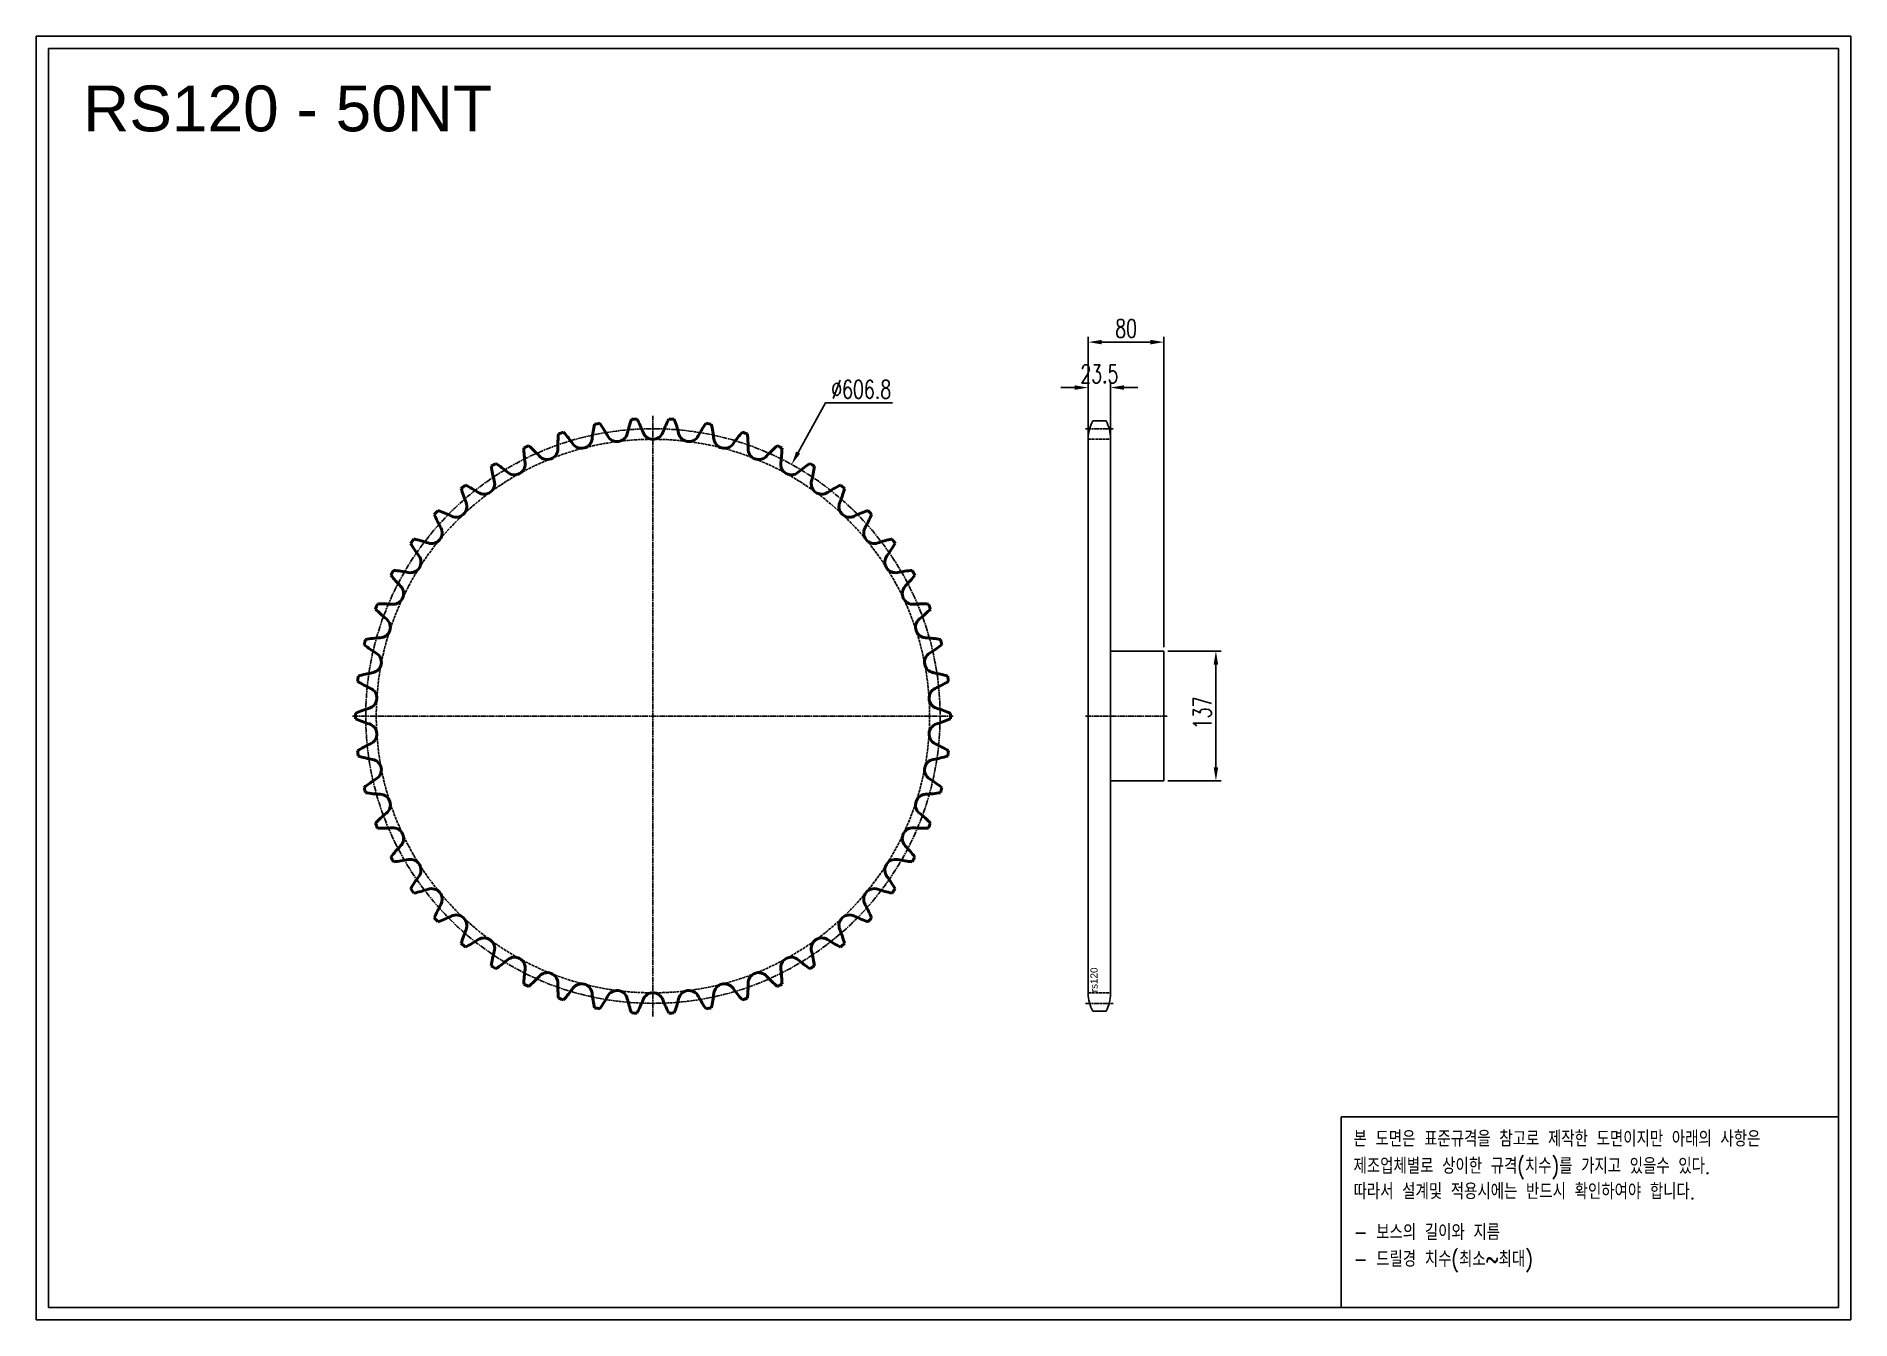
# Model space of a CAD drawing. Header units: millimetres. Extents: x -69196 to -67279, y 43553 to 44909.
import ezdxf

# ---------------------------------------------------------------- set-up
doc = ezdxf.new("R2010")
doc.units = ezdxf.units.MM
for name, pattern in [('AM_ISO02W050', [7.5, 6, -1.5]), ('AM_ISO02W050x2', [3.75, 3, -0.75]), ('AM_ISO08W050', [18, 12, -1.5, 3, -1.5]), ('AM_ISO08W050x2', [9, 6, -0.75, 1.5, -0.75])]:
    doc.linetypes.add(name, pattern=pattern)
for name, color, linetype, lineweight in [('AM_0N', 7, 'Continuous', 50), ('AM_3N', 6, 'AM_ISO02W050', 25), ('AM_7', 4, 'AM_ISO08W050', 25), ('AM_7N', 4, 'AM_ISO08W050', 25)]:
    doc.layers.add(name, color=color, linetype=linetype, lineweight=lineweight)
doc.layers.add('S-DIM', color=7, linetype='Continuous')
doc.styles.add('HAN', font='ROMANS.shx', dxfattribs={"width": 0.7, "bigfont": 'whgtxt.shx'})
doc.styles.add('HSG', font='SIMPLEX.shx', dxfattribs={"width": 0.7, "bigfont": 'HSG.shx'})
doc.styles.get("Standard").update_dxf_attribs({"font": 'arial.ttf'})
doc.dimstyles.new('APP32', dxfattribs={"dimscale": 8, "dimtxt": 2.4, "dimasz": 1.8, "dimexe": 0.7, "dimexo": 0.5, "dimgap": 0.6, "dimtad": 1, "dimtoh": 1, "dimdec": 1, "dimrnd": 0.01, "dimzin": 9, "dimdsep": 46, "dimtxsty": 'HSG', "dimcen": 0, "dimclrd": 1, "dimclre": 1, "dimclrt": 256, "dimazin": 2, "dimtp": 1, "dimtm": 1, "dimtfac": 0.5, "dimtdec": 1, "dimtofl": 0, "dimtmove": 0, "dimatfit": 3, "dimfxl": 0, "dimtvp": 1, "dimtolj": 2, "dimlwd": -1, "dimlwe": -1, "dimarcsym": 0})

# ---------------------------------------------------------------- blocks, each defined once
blk = doc.blocks.new('*D1')
at = {"layer": 'Defpoints', "color": 0, "transparency": 16777216}
for p in [(-68004.6, 44259.5), (-68004.6, 44122.5), (-67949.7, 44122.5)]:
    blk.add_point(p, dxfattribs=at)
at = {"layer": 'S-DIM', "color": 1, "transparency": 16777216}
for p, q in [((-68000.6, 44259.5), (-67944.1, 44259.5)), ((-67949.7, 44245.1), (-67949.7, 44136.9)), ((-68000.6, 44122.5), (-67944.1, 44122.5))]:
    blk.add_line(p, q, dxfattribs=at)
for points in [[(-67952.1, 44245.1), (-67947.3, 44245.1), (-67949.7, 44259.5)], [(-67952.1, 44136.9), (-67947.3, 44136.9), (-67949.7, 44122.5)]]:
    blk.add_solid(points, dxfattribs=at)
at = {"layer": 'S-DIM', "transparency": 16777216, "insert": (-67964.1, 44194.2), "char_height": 19.2, "attachment_point": 5, "rotation": 90, "style": 'HSG'}
blk.add_mtext('\\A2;137', dxfattribs=at)
blk = doc.blocks.new('*D2')
at = {"layer": 'Defpoints', "color": 0, "transparency": 16777216}
for p in [(-68061.1, 44537.8), (-68084.6, 44483.7), (-68061.1, 44483.2)]:
    blk.add_point(p, dxfattribs=at)
at = {"layer": 'S-DIM', "color": 1, "transparency": 16777216}
for p, q in [((-68099, 44537.8), (-68113.4, 44537.8)), ((-68084.6, 44487.7), (-68084.6, 44543.4)), ((-68061.1, 44487.2), (-68061.1, 44543.4)), ((-68046.7, 44537.8), (-68032.3, 44537.8))]:
    blk.add_line(p, q, dxfattribs=at)
for points in [[(-68099, 44540.2), (-68099, 44535.4), (-68084.6, 44537.8)], [(-68046.7, 44540.2), (-68046.7, 44535.4), (-68061.1, 44537.8)]]:
    blk.add_solid(points, dxfattribs=at)
at = {"layer": 'S-DIM', "transparency": 16777216, "insert": (-68072.8, 44552.2), "char_height": 19.2, "attachment_point": 5, "style": 'HSG'}
blk.add_mtext('\\A2;23.5', dxfattribs=at)
blk = doc.blocks.new('*D3')
at = {"layer": 'Defpoints', "color": 0, "transparency": 16777216}
for p in [(-68004.6, 44585.8), (-68084.6, 44483.7), (-68004.6, 44259.5)]:
    blk.add_point(p, dxfattribs=at)
at = {"layer": 'S-DIM', "color": 1, "transparency": 16777216}
for p, q in [((-68084.6, 44487.7), (-68084.6, 44591.4)), ((-68070.2, 44585.8), (-68019, 44585.8)), ((-68004.6, 44263.5), (-68004.6, 44591.4))]:
    blk.add_line(p, q, dxfattribs=at)
for points in [[(-68070.2, 44588.2), (-68070.2, 44583.4), (-68084.6, 44585.8)], [(-68019, 44588.2), (-68019, 44583.4), (-68004.6, 44585.8)]]:
    blk.add_solid(points, dxfattribs=at)
at = {"layer": 'S-DIM', "transparency": 16777216, "insert": (-68044.6, 44600.2), "char_height": 19.2, "attachment_point": 5, "style": 'HSG'}
blk.add_mtext('\\A2;80', dxfattribs=at)
blk = doc.blocks.new('*D4')
at = {"layer": 'Defpoints', "color": 0, "transparency": 16777216}
for p in [(-68397.9, 44456.6), (-68690.9, 43925.2)]:
    blk.add_point(p, dxfattribs=at)
at = {"layer": 'S-DIM', "color": 1, "linetype": 'ByBlock', "transparency": 16777216}
for p, q in [((-68362.1, 44521.5), (-68391, 44469.2)), ((-68291.4, 44521.5), (-68362.1, 44521.5))]:
    blk.add_line(p, q, dxfattribs=at)
at = {"layer": 'S-DIM', "color": 1, "transparency": 16777216}
blk.add_solid([(-68393.1, 44470.3), (-68388.9, 44468), (-68397.9, 44456.6)], dxfattribs=at)
at = {"layer": 'S-DIM', "transparency": 16777216, "insert": (-68324.4, 44535.9), "char_height": 19.2, "attachment_point": 5, "style": 'HSG'}
blk.add_mtext('\\A2;∅606.8', dxfattribs=at)
blk = doc.blocks.new('notice1')
at = {"color": 4}
blk.add_lwpolyline([(-22142.12, 1735.9), (-22053.8, 1735.9), (-22053.8, 1702.07), (-22142.12, 1702.07)], close=True, dxfattribs=at)
at = {"color": 4, "style": 'HAN', "width": 0.8}
for s, p in [('본 도면은 표준규격을 참고로 제작한 도면이지만 아래의 사항은', (-22139.9, 1730.62)), ('제조업체별로 상이한 규격(치수)를 가지고 있을수 있다.', (-22139.9, 1725.78)), ('따라서 설계및 적용시에는 반드시 확인하여야 합니다.', (-22139.9, 1721.28)), ('- 보스의 길이와 지름', (-22139.9, 1714.03)), ('- 드릴경 치수(최소~최대)', (-22139.9, 1709.27))]:
    blk.add_text(s, height=2.7949, dxfattribs=at).set_placement(p)

msp = doc.modelspace()

# ---------------------------------------------------------------- linework, layer by layer
for p, q in [((-68079.83, 44502.7), (-68065.79, 44502.7)), ((-68084.56, 44483.7), (-68084.56, 43898.09)), ((-68061.06, 44483.7), (-68061.06, 43898.09)), ((-68061.06, 44259.45), (-68004.56, 44259.45)), ((-68004.56, 44259.45), (-68004.56, 44122.45)), ((-68004.56, 44122.45), (-68061.06, 44122.45)), ((-68079.83, 43879.09), (-68065.79, 43879.09))]:
    msp.add_line(p, q)
for points in [[(-69195.87, 44908.75), (-67279.06, 44908.75), (-67279.06, 43553.43), (-69195.87, 43553.43)], [(-69182.96, 44895.84), (-67291.97, 44895.84), (-67291.97, 43566.34), (-69182.96, 43566.34)]]:
    msp.add_lwpolyline(points, close=True)
for centre, start, end in [((-68044.06, 44483.7), 152.02179, 180), ((-68101.56, 44483.7), 0, 27.97821), ((-68044.06, 43898.09), 180, 207.97821), ((-68101.56, 43898.09), 332.02179, 0)]:
    msp.add_arc(centre, 40.5, start, end)
at = {"layer": 'AM_0N'}
for centre, radius, start, end in [((-68544.42, 44190.9), 314.22, 107.47955, 108.52045), ((-68742.27, 44398.22), 138.72, 35.3, 41.76255), ((-68470.92, 44467.89), 138.72, 167.03745, 173.5), ((-68544.42, 44190.9), 314.22, 100.27955, 101.32045), ((-68714.73, 44421.38), 138.72, 28.1, 34.56255), ((-68582.46, 44492), 11.23, 208.1, 346.3), ((-68436.79, 44456.49), 138.72, 159.83745, 166.3), ((-68544.42, 44190.9), 314.22, 93.07955, 94.12045), ((-68684.5, 44440.91), 138.72, 20.9, 27.36255), ((-68544.42, 44494.4), 11.23, 200.9, 339.1), ((-68404.35, 44440.91), 138.72, 152.63745, 159.1), ((-68544.42, 44190.9), 314.22, 85.87955, 86.92045), ((-68652.06, 44456.49), 138.72, 13.7, 20.16255), ((-68506.38, 44492), 11.23, 193.7, 331.9), ((-68374.12, 44421.38), 138.72, 145.43745, 151.9), ((-68544.42, 44190.9), 314.22, 78.67955, 79.72045), ((-68617.92, 44467.89), 138.72, 6.5, 12.96255), ((-68346.57, 44398.22), 138.72, 138.23745, 144.7), ((-68544.42, 44190.9), 314.22, 71.47955, 72.52045), ((-68544.42, 44190.9), 314.22, 114.67955, 115.72045), ((-68542.12, 44477.46), 138.72, 181.43745, 187.9), ((-68766.7, 44371.79), 138.72, 42.5, 48.96255), ((-68656.15, 44473.08), 11.23, 222.5, 0.7), ((-68506.22, 44474.92), 138.72, 174.23745, 180.7), ((-68619.9, 44484.86), 11.23, 215.3, 353.5), ((-68468.94, 44484.86), 11.23, 186.5, 324.7), ((-68582.63, 44474.92), 138.72, 359.3, 5.76255), ((-68432.7, 44473.08), 11.23, 179.3, 317.5), ((-68322.15, 44371.79), 138.72, 131.03745, 137.5), ((-68544.42, 44190.9), 314.22, 64.27955, 65.32045), ((-68546.73, 44477.46), 138.72, 352.1, 358.56255), ((-68544.42, 44190.9), 314.22, 121.87955, 122.92045), ((-68578.05, 44475.49), 138.72, 188.63745, 195.1), ((-68787.61, 44342.5), 138.72, 49.7, 56.16255), ((-68690.63, 44456.86), 11.23, 229.7, 7.9), ((-68398.21, 44456.86), 11.23, 172.1, 310.3), ((-68301.23, 44342.5), 138.72, 123.83745, 130.3), ((-68544.42, 44190.9), 314.22, 57.07955, 58.12045), ((-68510.79, 44475.49), 138.72, 344.9, 351.36255), ((-68544.42, 44190.9), 314.22, 129.07955, 130.12045), ((-68804.7, 44310.82), 138.72, 56.9, 63.36255), ((-68722.82, 44436.43), 11.23, 236.9, 15.1), ((-68366.03, 44436.43), 11.23, 164.9, 303.1), ((-68284.15, 44310.82), 138.72, 116.63745, 123.1), ((-68544.42, 44190.9), 314.22, 49.87955, 50.92045), ((-68752.18, 44412.14), 11.23, 244.1, 22.3), ((-68613.46, 44469.04), 138.72, 195.83745, 202.3), ((-68336.66, 44412.14), 11.23, 157.7, 295.9), ((-68475.39, 44469.04), 138.72, 337.7, 344.16255), ((-68544.42, 44190.9), 314.22, 136.27955, 137.32045), ((-68647.77, 44458.19), 138.72, 203.03745, 209.5), ((-68817.68, 44277.26), 138.72, 64.1, 70.56255), ((-68271.17, 44277.26), 138.72, 109.43745, 115.9), ((-68441.07, 44458.19), 138.72, 330.5, 336.96255), ((-68544.42, 44190.9), 314.22, 42.67955, 43.72045), ((-68544.42, 44190.9), 314.22, 143.47955, 144.52045), ((-68826.35, 44242.33), 138.72, 71.3, 77.76255), ((-68778.27, 44384.36), 11.23, 251.3, 29.5), ((-68310.57, 44384.36), 11.23, 150.5, 288.7), ((-68262.5, 44242.33), 138.72, 102.23745, 108.7), ((-68544.42, 44190.9), 314.22, 35.47955, 36.52045), ((-68800.68, 44353.52), 11.23, 258.5, 36.7), ((-68680.46, 44443.13), 138.72, 210.23745, 216.7), ((-68288.17, 44353.52), 11.23, 143.3, 281.5), ((-68408.39, 44443.13), 138.72, 323.3, 329.76255), ((-68544.42, 44190.9), 314.22, 150.67955, 151.72045), ((-68711, 44424.09), 138.72, 217.43745, 223.9), ((-68830.57, 44206.59), 138.72, 78.5, 84.96255), ((-68258.27, 44206.59), 138.72, 95.03745, 101.5), ((-68377.85, 44424.09), 138.72, 316.1, 322.56255), ((-68544.42, 44190.9), 314.22, 28.27955, 29.32045), ((-68819.04, 44320.12), 11.23, 265.7, 43.9), ((-68269.81, 44320.12), 11.23, 136.1, 274.3), ((-68544.42, 44190.9), 314.22, 157.87955, 158.92045), ((-68738.91, 44401.37), 138.72, 224.63745, 231.1), ((-68830.28, 44170.6), 138.72, 85.7, 92.16255), ((-68258.56, 44170.6), 138.72, 87.83745, 94.3), ((-68349.93, 44401.37), 138.72, 308.9, 315.36255), ((-68544.42, 44190.9), 314.22, 21.07955, 22.12045), ((-68833.07, 44284.68), 11.23, 272.9, 51.1), ((-68255.78, 44284.68), 11.23, 128.9, 267.1), ((-68544.42, 44190.9), 314.22, 165.07955, 166.12045), ((-68763.76, 44375.34), 138.72, 231.83745, 238.3), ((-68825.48, 44134.93), 138.72, 92.9, 99.36255), ((-68263.36, 44134.93), 138.72, 80.63745, 87.1), ((-68325.09, 44375.34), 138.72, 301.7, 308.16255), ((-68544.42, 44190.9), 314.22, 13.87955, 14.92045), ((-68842.55, 44247.77), 11.23, 280.1, 58.3), ((-68246.3, 44247.77), 11.23, 121.7, 259.9), ((-68544.42, 44190.9), 314.22, 172.27955, 173.32045), ((-68785.14, 44346.39), 138.72, 239.03745, 245.5), ((-68816.25, 44100.15), 138.72, 100.1, 106.56255), ((-68272.59, 44100.15), 138.72, 73.43745, 79.9), ((-68303.7, 44346.39), 138.72, 294.5, 300.96255), ((-68544.42, 44190.9), 314.22, 6.67955, 7.72045), ((-68847.32, 44209.95), 11.23, 287.3, 65.5), ((-68241.52, 44209.95), 11.23, 114.5, 252.7), ((-68544.42, 44190.9), 314.22, 179.47955, 180.52045), ((-68802.73, 44066.8), 138.72, 107.3, 113.76255), ((-68802.73, 44315), 138.72, 246.23745, 252.7), ((-68847.32, 44171.84), 11.23, 294.5, 72.7), ((-68241.52, 44171.84), 11.23, 107.3, 245.5), ((-68286.11, 44066.8), 138.72, 66.23745, 72.7), ((-68286.11, 44315), 138.72, 287.3, 293.76255), ((-68544.42, 44190.9), 314.22, 359.47955, 0.52045), ((-68785.14, 44035.4), 138.72, 114.5, 120.96255), ((-68544.42, 44190.9), 314.22, 186.67955, 187.72045), ((-68816.25, 44281.64), 138.72, 253.43745, 259.9), ((-68842.55, 44134.03), 11.23, 301.7, 79.9), ((-68246.3, 44134.03), 11.23, 100.1, 238.3), ((-68272.59, 44281.64), 138.72, 280.1, 286.56255), ((-68303.7, 44035.4), 138.72, 59.03745, 65.5), ((-68544.42, 44190.9), 314.22, 352.27955, 353.32045), ((-68763.76, 44006.45), 138.72, 121.7, 128.16255), ((-68544.42, 44190.9), 314.22, 193.87955, 194.92045), ((-68825.48, 44246.86), 138.72, 260.63745, 267.1), ((-68833.07, 44097.11), 11.23, 308.9, 87.1), ((-68255.78, 44097.11), 11.23, 92.9, 231.1), ((-68263.36, 44246.86), 138.72, 272.9, 279.36255), ((-68325.09, 44006.45), 138.72, 51.83745, 58.3), ((-68544.42, 44190.9), 314.22, 345.07955, 346.12045), ((-68738.91, 43980.42), 138.72, 128.9, 135.36255), ((-68349.93, 43980.42), 138.72, 44.63745, 51.1), ((-68544.42, 44190.9), 314.22, 201.07955, 202.12045), ((-68830.28, 44211.19), 138.72, 267.83745, 274.3), ((-68819.04, 44061.67), 11.23, 316.1, 94.3), ((-68269.81, 44061.67), 11.23, 85.7, 223.9), ((-68258.56, 44211.19), 138.72, 265.7, 272.16255), ((-68544.42, 44190.9), 314.22, 337.87955, 338.92045), ((-68711, 43957.7), 138.72, 136.1, 142.56255), ((-68377.85, 43957.7), 138.72, 37.43745, 43.9), ((-68544.42, 44190.9), 314.22, 208.27955, 209.32045), ((-68830.57, 44175.2), 138.72, 275.03745, 281.5), ((-68800.68, 44028.27), 11.23, 323.3, 101.5), ((-68288.17, 44028.27), 11.23, 78.5, 216.7), ((-68258.27, 44175.2), 138.72, 258.5, 264.96255), ((-68544.42, 44190.9), 314.22, 330.67955, 331.72045), ((-68680.46, 43938.66), 138.72, 143.3, 149.76255), ((-68408.39, 43938.66), 138.72, 30.23745, 36.7), ((-68544.42, 44190.9), 314.22, 215.47955, 216.52045), ((-68826.35, 44139.46), 138.72, 282.23745, 288.7), ((-68778.27, 43997.44), 11.23, 330.5, 108.7), ((-68647.77, 43923.6), 138.72, 150.5, 156.96255), ((-68310.57, 43997.44), 11.23, 71.3, 209.5), ((-68441.07, 43923.6), 138.72, 23.03745, 29.5), ((-68262.5, 44139.46), 138.72, 251.3, 257.76255), ((-68544.42, 44190.9), 314.22, 323.47955, 324.52045), ((-68544.42, 44190.9), 314.22, 222.67955, 223.72045), ((-68817.68, 44104.53), 138.72, 289.43745, 295.9), ((-68752.18, 43969.65), 11.23, 337.7, 115.9), ((-68336.66, 43969.65), 11.23, 64.1, 202.3), ((-68271.17, 44104.53), 138.72, 244.1, 250.56255), ((-68544.42, 44190.9), 314.22, 316.27955, 317.32045), ((-68613.46, 43912.76), 138.72, 157.7, 164.16255), ((-68804.7, 44070.97), 138.72, 296.63745, 303.1), ((-68722.82, 43945.36), 11.23, 344.9, 123.1), ((-68366.03, 43945.36), 11.23, 56.9, 195.1), ((-68284.15, 44070.97), 138.72, 236.9, 243.36255), ((-68475.39, 43912.76), 138.72, 15.83745, 22.3), ((-68544.42, 44190.9), 314.22, 229.87955, 230.92045), ((-68578.05, 43906.3), 138.72, 164.9, 171.36255), ((-68787.61, 44039.29), 138.72, 303.83745, 310.3), ((-68690.63, 43924.94), 11.23, 352.1, 130.3), ((-68398.21, 43924.94), 11.23, 49.7, 187.9), ((-68301.23, 44039.29), 138.72, 229.7, 236.16255), ((-68510.79, 43906.3), 138.72, 8.63745, 15.1), ((-68544.42, 44190.9), 314.22, 309.07955, 310.12045), ((-68544.42, 44190.9), 314.22, 237.07955, 238.12045), ((-68542.12, 43904.33), 138.72, 172.1, 178.56255), ((-68766.7, 44010.01), 138.72, 311.03745, 317.5), ((-68656.15, 43908.71), 11.23, 359.3, 137.5), ((-68432.7, 43908.71), 11.23, 42.5, 180.7), ((-68322.15, 44010.01), 138.72, 222.5, 228.96255), ((-68546.73, 43904.33), 138.72, 1.43745, 7.9), ((-68544.42, 44190.9), 314.22, 301.87955, 302.92045), ((-68544.42, 44190.9), 314.22, 244.27955, 245.32045), ((-68506.22, 43906.88), 138.72, 179.3, 185.76255), ((-68742.27, 43983.58), 138.72, 318.23745, 324.7), ((-68619.9, 43896.93), 11.23, 6.5, 144.7), ((-68470.92, 43913.9), 138.72, 186.5, 192.96255), ((-68714.73, 43960.41), 138.72, 325.43745, 331.9), ((-68582.46, 43889.79), 11.23, 13.7, 151.9), ((-68544.42, 43887.4), 11.23, 20.9, 159.1), ((-68506.38, 43889.79), 11.23, 28.1, 166.3), ((-68374.12, 43960.41), 138.72, 208.1, 214.56255), ((-68617.92, 43913.9), 138.72, 347.03745, 353.5), ((-68468.94, 43896.93), 11.23, 35.3, 173.5), ((-68346.57, 43983.58), 138.72, 215.3, 221.76255), ((-68582.63, 43906.88), 138.72, 354.23745, 0.7), ((-68544.42, 44190.9), 314.22, 294.67955, 295.72045), ((-68544.42, 44190.9), 314.22, 251.47955, 252.52045), ((-68544.42, 44190.9), 314.22, 258.67955, 259.72045), ((-68436.79, 43925.3), 138.72, 193.7, 200.16255), ((-68544.42, 44190.9), 314.22, 265.87955, 266.92045), ((-68684.5, 43940.89), 138.72, 332.63745, 339.1), ((-68404.35, 43940.89), 138.72, 200.9, 207.36255), ((-68544.42, 44190.9), 314.22, 273.07955, 274.12045), ((-68652.06, 43925.3), 138.72, 339.83745, 346.3), ((-68544.42, 44190.9), 314.22, 280.27955, 281.32045), ((-68544.42, 44190.9), 314.22, 287.47955, 288.52045)]:
    msp.add_arc(centre, radius, start, end, dxfattribs=at)
at = {"layer": 'AM_3N', "linetype": 'AM_ISO02W050x2'}
for p, q in [((-68084.56, 44483.17), (-68061.06, 44483.17)), ((-68084.56, 43898.62), (-68061.06, 43898.62))]:
    msp.add_line(p, q, dxfattribs=at)
msp.add_circle((-68544.42, 44190.9), 292.27, dxfattribs=at)
at = {"layer": 'AM_7', "linetype": 'AM_ISO08W050x2'}
for p, q in [((-68087.56, 44494.29), (-68058.06, 44494.29)), ((-68087.56, 44190.95), (-68001.13, 44190.95)), ((-68087.56, 43887.51), (-68058.06, 43887.51))]:
    msp.add_line(p, q, dxfattribs=at)
msp.add_circle((-68544.42, 44190.9), 303.39, dxfattribs=at)
at = {"layer": 'AM_7N', "linetype": 'AM_ISO08W050x2'}
for p, q in [((-68544.42, 43873.68), (-68544.42, 44508.12)), ((-68861.64, 44190.9), (-68227.2, 44190.9))]:
    msp.add_line(p, q, dxfattribs=at)

# ---------------------------------------------------------------- block references
at = {"xscale": 5.950011032469502, "yscale": 5.950011032469502, "zscale": 5.950011032469502}
msp.add_blockref('notice1', (63928.37, 33439.02), dxfattribs=at)

# ---------------------------------------------------------------- texts
msp.add_text('RS120 - 50NT', height=48.4042).set_placement((-69146.5, 44808.38))
msp.add_text('rs120', height=7.5, rotation=90).set_placement((-68074.71, 43899.2))

# ---------------------------------------------------------------- dimensions: what is measured, and where the dimension line sits
at = {"layer": 'S-DIM'}
dim = msp.add_linear_dim(base=(-68004.56, 44585.76), p1=(-68084.56, 44483.7), p2=(-68004.56, 44259.45), dimstyle='APP32', dxfattribs=at)
dim.commit()
dim.dimension.update_dxf_attribs({"geometry": '*D3', "text_midpoint": (-68044.56, 44600.16)})
dim = msp.add_diameter_dim_2p(p1=(-68690.92, 43925.22), p2=(-68397.92, 44456.57), dimstyle='APP32', override={"dimarcsym": 1}, dxfattribs=at)
dim.commit()
dim.dimension.update_dxf_attribs({"geometry": '*D4', "text_midpoint": (-68324.38, 44521.45), "dimtype": 131})
dim = msp.add_linear_dim(base=(-68061.06, 44537.76), p1=(-68084.56, 44483.7), p2=(-68061.06, 44483.17), dimstyle='APP32', dxfattribs=at)
dim.commit()
dim.dimension.update_dxf_attribs({"geometry": '*D2', "text_midpoint": (-68072.81, 44537.76), "dimtype": 128})
dim = msp.add_linear_dim(base=(-67949.71, 44122.45), p1=(-68004.56, 44259.45), p2=(-68004.56, 44122.45), angle=90, dimstyle='APP32', dxfattribs=at)
dim.commit()
dim.dimension.update_dxf_attribs({"geometry": '*D1', "text_midpoint": (-67949.71, 44194.17), "dimtype": 128})

doc.saveas('drawing.dxf')
